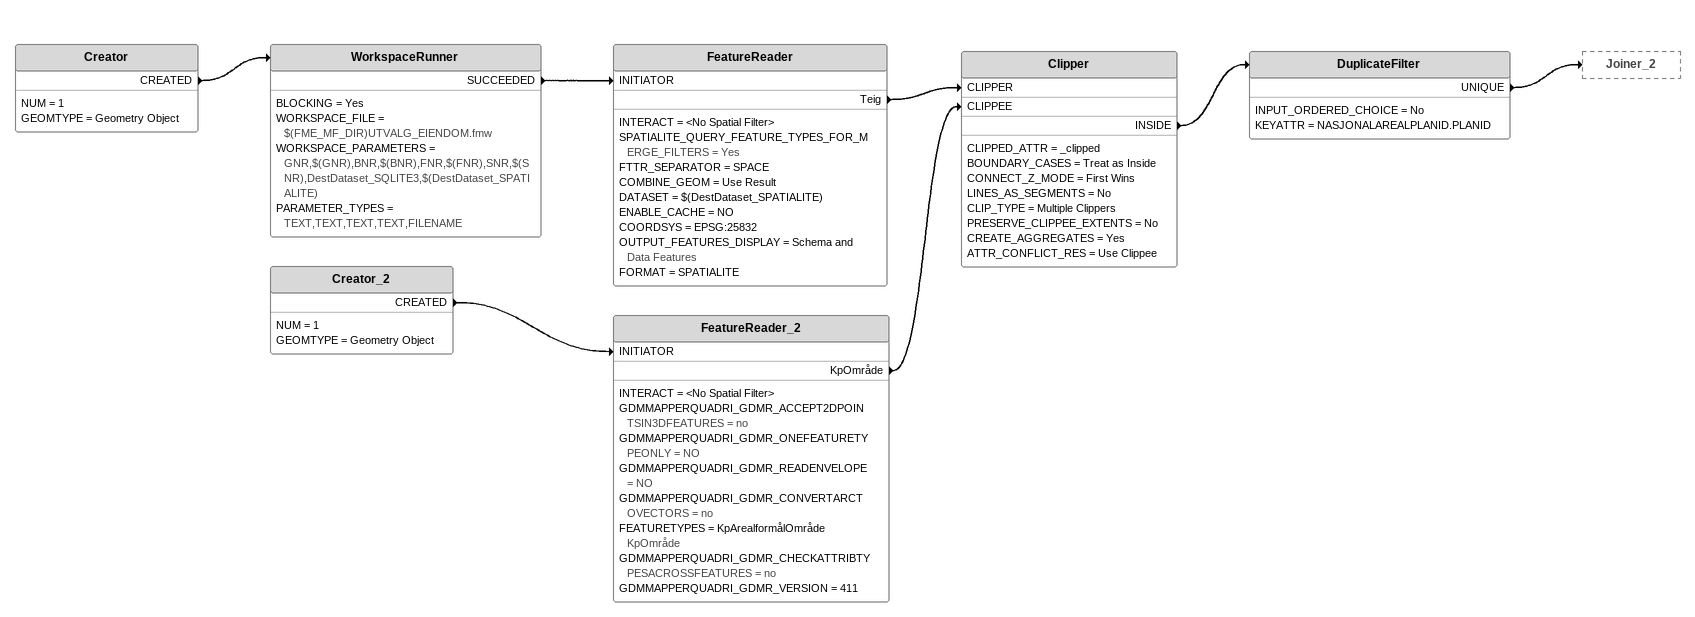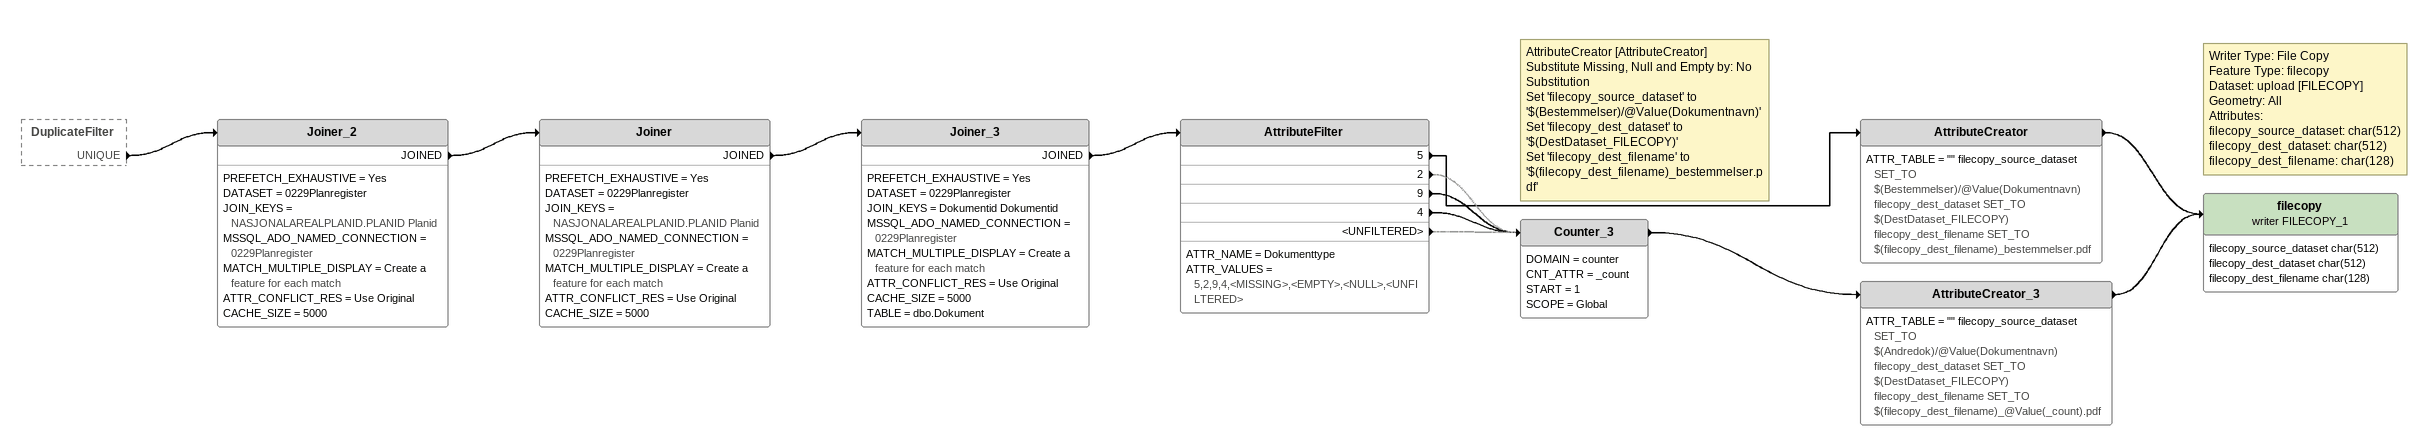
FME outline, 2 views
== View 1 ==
Creator
    NUM = 1
    GEOMTYPE = Geometry Object
    CREATED -> WorkspaceRunner
WorkspaceRunner
    BLOCKING = Yes
    WORKSPACE_FILE = $(FME_MF_DIR)UTVALG_EIENDOM.fmw
    WORKSPACE_PARAMETERS = GNR,$(GNR),BNR,$(BNR),FNR,$(FNR),SNR,$(SNR),DestDataset_SQLITE3,$(DestDataset_SPATIALITE)
    PARAMETER_TYPES = TEXT,TEXT,TEXT,TEXT,FILENAME
    SUCCEEDED -> FeatureReader [INITIATOR]
FeatureReader
    INTERACT = <No Spatial Filter>
    SPATIALITE_QUERY_FEATURE_TYPES_FOR_MERGE_FILTERS = Yes
    FTTR_SEPARATOR = SPACE
    COMBINE_GEOM = Use Result
    DATASET = $(DestDataset_SPATIALITE)
    ENABLE_CACHE = NO
    COORDSYS = EPSG:25832
    OUTPUT_FEATURES_DISPLAY = Schema and Data Features
    FORMAT = SPATIALITE
    Teig -> Clipper [CLIPPER]
Creator_2
    NUM = 1
    GEOMTYPE = Geometry Object
    CREATED -> FeatureReader_2 [INITIATOR]
FeatureReader_2
    INTERACT = <No Spatial Filter>
    GDMMAPPERQUADRI_GDMR_ACCEPT2DPOINTSIN3DFEATURES = no
    GDMMAPPERQUADRI_GDMR_ONEFEATURETYPEONLY = NO
    GDMMAPPERQUADRI_GDMR_READENVELOPE = NO
    GDMMAPPERQUADRI_GDMR_CONVERTARCTOVECTORS = no
    FEATURETYPES = KpArealformålOmråde KpOmråde
    GDMMAPPERQUADRI_GDMR_CHECKATTRIBTYPESACROSSFEATURES = no
    GDMMAPPERQUADRI_GDMR_VERSION = 411
    KpOmråde -> Clipper [CLIPPEE]
Clipper
    CLIPPED_ATTR = _clipped
    BOUNDARY_CASES = Treat as Inside
    CONNECT_Z_MODE = First Wins
    LINES_AS_SEGMENTS = No
    CLIP_TYPE = Multiple Clippers
    PRESERVE_CLIPPEE_EXTENTS = No
    CREATE_AGGREGATES = Yes
    ATTR_CONFLICT_RES = Use Clippee
    INSIDE -> DuplicateFilter
DuplicateFilter
    INPUT_ORDERED_CHOICE = No
    KEYATTR = NASJONALAREALPLANID.PLANID
    UNIQUE -> Joiner_2

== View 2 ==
DuplicateFilter [outside]
    UNIQUE -> Joiner_2
Joiner_2
    PREFETCH_EXHAUSTIVE = Yes
    DATASET = 0229Planregister
    JOIN_KEYS = NASJONALAREALPLANID.PLANID Planid
    MSSQL_ADO_NAMED_CONNECTION = 0229Planregister
    MATCH_MULTIPLE_DISPLAY = Create a feature for each match
    ATTR_CONFLICT_RES = Use Original
    CACHE_SIZE = 5000
    JOINED -> Joiner
Joiner
    PREFETCH_EXHAUSTIVE = Yes
    DATASET = 0229Planregister
    JOIN_KEYS = NASJONALAREALPLANID.PLANID Planid
    MSSQL_ADO_NAMED_CONNECTION = 0229Planregister
    MATCH_MULTIPLE_DISPLAY = Create a feature for each match
    ATTR_CONFLICT_RES = Use Original
    CACHE_SIZE = 5000
    JOINED -> Joiner_3
Joiner_3
    PREFETCH_EXHAUSTIVE = Yes
    DATASET = 0229Planregister
    JOIN_KEYS = Dokumentid Dokumentid
    MSSQL_ADO_NAMED_CONNECTION = 0229Planregister
    MATCH_MULTIPLE_DISPLAY = Create a feature for each match
    ATTR_CONFLICT_RES = Use Original
    CACHE_SIZE = 5000
    TABLE = dbo.Dokument
    JOINED -> AttributeFilter
AttributeFilter
    ATTR_NAME = Dokumenttype
    ATTR_VALUES = 5,2,9,4,<MISSING>,<EMPTY>,<NULL>,<UNFILTERED>
    5 -> AttributeCreator
    2 -> Counter_3 [off]
    9 -> Counter_3
    4 -> Counter_3
    <UNFILTERED> -> Counter_3 [off]
Note: AttributeCreator [AttributeCreator] / Substitute Missing, Null and Empty by: No Substitution / Set 'filecopy_source_dataset' to '$(Bestemmelser)/@Value(Dokumentnavn)' / Set 'filecopy_dest_dataset' to '$(DestDataset_FILECOPY)' / Set 'filecopy_dest_filename' to '$(filecopy_dest_filename)_bestemmelser.pdf'
AttributeCreator
    ATTR_TABLE = "" filecopy_source_dataset SET_TO $(Bestemmelser)/@Value(Dokumentnavn)  filecopy_dest_dataset SET_TO $(DestDataset_FILECOPY)  filecopy_dest_filename SET_TO $(filecopy_dest_filename)_bestemmelser.pdf
    -> filecopy (writer FILECOPY_1)
Counter_3
    DOMAIN = counter
    CNT_ATTR = _count
    START = 1
    SCOPE = Global
    -> AttributeCreator_3
AttributeCreator_3
    ATTR_TABLE = "" filecopy_source_dataset SET_TO $(Andredok)/@Value(Dokumentnavn)  filecopy_dest_dataset SET_TO $(DestDataset_FILECOPY)  filecopy_dest_filename SET_TO $(filecopy_dest_filename)_@Value(_count).pdf
    -> filecopy (writer FILECOPY_1)
Note: Writer Type: File Copy / Feature Type: filecopy / Dataset: upload [FILECOPY] / Geometry: All / Attributes: / filecopy_source_dataset: char(512) / filecopy_dest_dataset: char(512) / filecopy_dest_filename: char(128)
filecopy (writer FILECOPY_1)
    attributes: filecopy_source_dataset char(512), filecopy_dest_dataset char(512), filecopy_dest_filename char(128)
